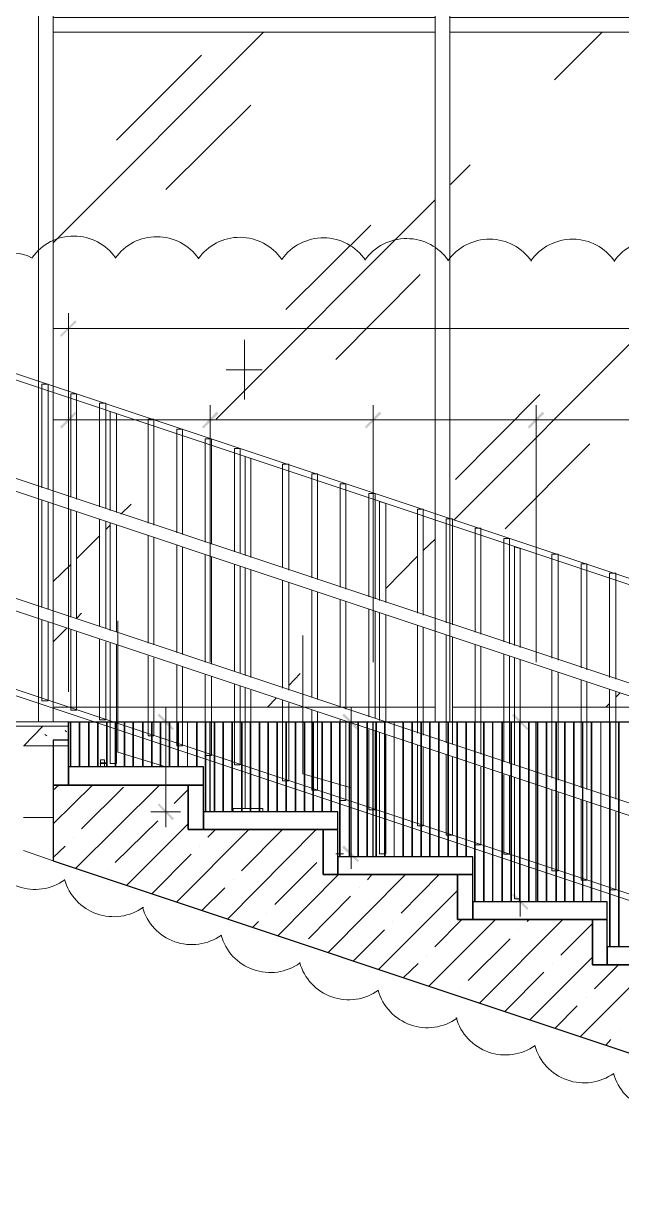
# Model space of a CAD drawing. Header units: millimetres. Extents: x -356862 to 418287, y 0 to 839748.
# Drawn here: x 377836 to 379877, y 784460 to 788500 of the extents above; entities that cross this region are included whole.
import ezdxf

# ---------------------------------------------------------------- set-up
doc = ezdxf.new("R2010")
doc.units = ezdxf.units.MM
doc.layers.add('PDF _Геометрия', color=7, linetype='Continuous', true_color=0xbababa)
doc.layers.add('PDF _Сплошная заливка', color=7, linetype='Continuous', true_color=0xf50000)

msp = doc.modelspace()

# ---------------------------------------------------------------- linework, layer by layer
at = {"layer": 'PDF _Геометрия', "color": 252, "lineweight": 5, "true_color": 0x989898}
for points in [[(379291.4618, 786117.1975), (379291.4618, 788494.3109), (379291.4618, 789589.7748), (379291.4618, 790033.5893), (379241.668, 790033.5893), (379241.668, 789589.7748), (379241.668, 788494.3109), (379241.668, 786117.1975), (379241.668, 786166.9913), (377936.2041, 786166.9913), (377936.2041, 786117.1975), (377936.2041, 788494.3109), (377936.2041, 789589.7748), (377936.2041, 790033.5893), (377886.4103, 790033.5893), (377886.4103, 789589.7748), (377886.4103, 788494.3109), (377886.4103, 786117.1975)], [(379300.1216, 786166.9913), (380596.9257, 786166.9913), (380596.9257, 786117.1975), (380596.9257, 788494.3109), (380596.9257, 789589.7748), (380596.9257, 790009.7748)]]:
    msp.add_lwpolyline(points, dxfattribs=at)
at = {"layer": 'PDF _Геометрия', "color": 7, "lineweight": 5}
for points in [[(377834.4515, 786034.9295), (377988.1629, 786034.9295), (377988.1629, 786117.1975), (373078.0598, 786117.1975), (373078.0598, 788572.2491)], [(378096.4103, 786117.1975), (378295.5855, 786117.1975)], [(378260.9464, 786117.1975), (378152.6989, 786117.1975)], [(378358.369, 786117.1975), (378280.4309, 786117.1975)], [(378455.7917, 786117.1975), (378377.8536, 786117.1975)], [(378418.9876, 786117.1975), (378624.6577, 786117.1975)], [(378555.3794, 786117.1975), (378477.4412, 786117.1975)], [(378592.1835, 786117.1975), (378574.8639, 786117.1975)], [(378719.9154, 786117.1975), (378611.668, 786117.1975)], [(378819.5031, 786117.1975), (378741.5649, 786117.1975)], [(378745.8948, 786117.1975), (378945.0701, 786117.1975)], [(378916.9257, 786117.1975), (378838.9876, 786117.1975)], [(378940.7402, 786117.1975), (378936.4103, 786117.1975)], [(379181.0495, 786117.1975), (379072.802, 786117.1975)], [(379278.4721, 786117.1975), (379200.534, 786117.1975)], [(379378.0598, 786117.1975), (379300.1216, 786117.1975)], [(379475.4824, 786117.1975), (379397.5443, 786117.1975)], [(379512.2866, 786117.1975), (379494.967, 786117.1975)], [(379640.0185, 786117.1975), (379531.7711, 786117.1975)], [(379739.6062, 786117.1975), (379661.668, 786117.1975)], [(379837.0288, 786117.1975), (379759.0907, 786117.1975)], [(379936.6165, 786117.1975), (379858.6783, 786117.1975)], [(377988.1629, 786102.0429), (373078.0598, 786102.0429)], [(377936.2041, 785643.0738), (377834.4515, 785677.713)]]:
    msp.add_lwpolyline(points, dxfattribs=at)
at = {"layer": 'PDF _Геометрия', "color": 252, "lineweight": 5, "true_color": 0x989898}
for points in [[(377936.2041, 788470.4965), (377936.2041, 788520.2903), (379241.668, 788520.2903), (379241.668, 788470.4965)], [(379291.4618, 788470.4965), (379291.4618, 788520.2903), (380596.9257, 788520.2903), (380596.9257, 788470.4965)]]:
    msp.add_lwpolyline(points, close=True, dxfattribs=at)
at = {"layer": 'PDF _Геометрия', "color": 254, "lineweight": 5, "true_color": 0xdcdcdc}
for points in [[(377936.2041, 787751.7336), (378654.967, 788470.4965)], [(379648.6783, 788308.1254), (379811.0495, 788470.4965)], [(378152.6989, 788102.4553), (378442.802, 788392.5584)], [(378321.5649, 787933.5893), (378611.668, 788221.5274)], [(379293.6268, 787950.9089), (379360.7402, 788018.0223)], [(378492.5959, 787149.8779), (379241.668, 787898.9501)], [(378730.7402, 787524.414), (379020.8433, 787812.3522)], [(378901.7711, 787353.3831), (379189.7093, 787643.4862)], [(379304.4515, 786805.6511), (379938.7814, 787439.981)], [(378590.0185, 787420.4965), (378590.0185, 787216.9913)], [(378650.6371, 787318.7439), (378527.235, 787318.7439)], [(379310.9464, 786944.2078), (379598.8845, 787234.3109)], [(379479.8123, 786775.3419), (379769.9154, 787065.445)], [(378167.8536, 786825.1357), (378202.4928, 786859.7748)], [(378016.3072, 786673.5893), (378094.2453, 786751.5274)], [(378115.8948, 786773.1769), (378131.0495, 786788.3315)], [(379200.534, 786701.7336), (379241.668, 786740.7027)], [(379072.802, 786571.8367), (379181.0495, 786682.2491)], [(377936.2041, 786595.6511), (377996.8227, 786654.1047)], [(378016.3072, 786470.0841), (378033.6268, 786487.4037)], [(377936.2041, 786389.981), (377981.668, 786435.445)], [(378741.5649, 786240.5996), (378780.534, 786281.7336)], [(378667.9567, 786166.9913), (378698.266, 786197.3006)], [(379858.6783, 786201.6305), (379871.668, 786214.6202)], [(379824.0391, 786166.9913), (379837.0288, 786179.981)], [(377994.6577, 785963.4862), (377994.6577, 786117.1975)], [(378024.967, 785963.4862), (378024.967, 786117.1975)], [(378059.6062, 785963.4862), (378059.6062, 786117.1975)], [(378089.9154, 785963.4862), (378089.9154, 786117.1975)], [(378120.2247, 785963.4862), (378120.2247, 786117.1975)], [(378148.369, 785963.4862), (378148.369, 786117.1975)], [(378178.6783, 785963.4862), (378178.6783, 786117.1975)], [(378208.9876, 785963.4862), (378208.9876, 786117.1975)], [(378243.6268, 785963.4862), (378243.6268, 786117.1975)], [(378273.9361, 785963.4862), (378273.9361, 786117.1975)], [(378304.2453, 785963.4862), (378304.2453, 786117.1975)], [(378332.3897, 785963.4862), (378332.3897, 786117.1975)], [(378362.6989, 785963.4862), (378362.6989, 786117.1975)], [(378395.1732, 785963.4862), (378395.1732, 786117.1975)], [(378427.6474, 785963.4862), (378427.6474, 786117.1975)], [(378457.9567, 785809.7748), (378457.9567, 786117.1975)], [(378486.101, 785809.7748), (378486.101, 786117.1975)], [(378516.4103, 785809.7748), (378516.4103, 786117.1975)], [(378546.7196, 785809.7748), (378546.7196, 786117.1975)], [(378581.3587, 785809.7748), (378581.3587, 786117.1975)], [(378611.668, 785809.7748), (378611.668, 786117.1975)], [(378641.9773, 785809.7748), (378641.9773, 786117.1975)], [(378670.1216, 785809.7748), (378670.1216, 786117.1975)], [(378700.4309, 785809.7748), (378700.4309, 786117.1975)], [(378730.7402, 785809.7748), (378730.7402, 786117.1975)], [(378765.3794, 785809.7748), (378765.3794, 786117.1975)], [(378795.6886, 785809.7748), (378795.6886, 786117.1975)], [(378825.9979, 785809.7748), (378825.9979, 786117.1975)], [(378854.1422, 785809.7748), (378854.1422, 786117.1975)], [(378884.4515, 785809.7748), (378884.4515, 786117.1975)], [(378914.7608, 785656.0635), (378914.7608, 786117.1975)], [(378949.4, 785656.0635), (378949.4, 786117.1975)], [(378979.7093, 785656.0635), (378979.7093, 786117.1975)], [(379010.0185, 785656.0635), (379010.0185, 786117.1975)], [(379038.1629, 785656.0635), (379038.1629, 786117.1975)], [(379068.4721, 785656.0635), (379068.4721, 786117.1975)], [(379100.9464, 785656.0635), (379100.9464, 786117.1975)], [(379133.4206, 785656.0635), (379133.4206, 786117.1975)], [(379163.7299, 785656.0635), (379163.7299, 786117.1975)], [(379191.8742, 785656.0635), (379191.8742, 786117.1975)], [(379222.1835, 785656.0635), (379222.1835, 786117.1975)], [(379252.4928, 785656.0635), (379252.4928, 786117.1975)], [(379287.1319, 785656.0635), (379287.1319, 786117.1975)], [(379317.4412, 785656.0635), (379317.4412, 786117.1975)], [(379347.7505, 785656.0635), (379347.7505, 786117.1975)], [(379375.8948, 785502.3522), (379375.8948, 786117.1975)], [(379406.2041, 785502.3522), (379406.2041, 786117.1975)], [(379436.5134, 785502.3522), (379436.5134, 786117.1975)], [(379471.1526, 785502.3522), (379471.1526, 786117.1975)], [(379501.4618, 785502.3522), (379501.4618, 786117.1975)], [(379531.7711, 785502.3522), (379531.7711, 786117.1975)], [(379559.9154, 785502.3522), (379559.9154, 786117.1975)], [(379590.2247, 785502.3522), (379590.2247, 786117.1975)], [(379620.534, 785502.3522), (379620.534, 786117.1975)], [(379655.1732, 785502.3522), (379655.1732, 786117.1975)], [(379685.4824, 785502.3522), (379685.4824, 786117.1975)], [(379715.7917, 785502.3522), (379715.7917, 786117.1975)], [(379743.9361, 785502.3522), (379743.9361, 786117.1975)], [(379774.2453, 785502.3522), (379774.2453, 786117.1975)], [(379806.7196, 785502.3522), (379806.7196, 786117.1975)], [(379839.1938, 785348.6408), (379839.1938, 786117.1975)], [(379869.5031, 785348.6408), (379869.5031, 786117.1975)]]:
    msp.add_lwpolyline(points, dxfattribs=at)
at = {"layer": 'PDF _Геометрия', "color": 1, "lineweight": 20}
for points in [[(379003.0634, 787693.1796, 0.520570397), (378717.2792, 787695.3424, 0.520570397), (378431.763, 787697.1627)], [(380423.3269, 787684.5198, 0.520570397), (380137.5427, 787686.6826, 0.520570397), (379852.0265, 787688.5029)], [(377647.9339, 786472.5458, 0.520570482), (377641.438, 786186.7616, 0.520570482), (377635.3215, 785901.3788, 0.520570345), (377706.71, 785672.3718, 0.520570388), (377976.004, 785577.485)]]:
    msp.add_lwpolyline(points, format="xyb", dxfattribs=at)
at = {"layer": 'PDF _Геометрия', "color": 7, "lineweight": 18}
for points in [[(377988.1629, 786218.9501), (377988.1629, 787511.4243)], [(380750.6371, 787459.4656), (377936.2041, 787459.4656)], [(377988.1629, 786320.7027), (377988.1629, 787197.5068)], [(378525.0701, 787147.713), (377936.2041, 787147.713)], [(379081.4618, 787147.713), (378421.1526, 787147.713)], [(379637.8536, 787147.713), (378977.5443, 787147.713)], [(380194.2453, 787147.713), (379533.9361, 787147.713)], [(378321.5649, 785963.4862), (378157.0288, 786013.28), (378157.0288, 786461.4243)], [(378953.7299, 785892.0429), (378789.1938, 785939.6718), (378789.1938, 786411.6305)], [(378321.5649, 786166.9913), (378321.5649, 785757.8161)], [(378953.7299, 786166.9913), (378953.7299, 785614.9295)], [(379531.7711, 785452.5584), (379531.7711, 786166.9913)], [(378371.3587, 786117.1975), (378269.6062, 786117.1975)], [(378927.7505, 786117.1975), (378901.7711, 786117.1975)], [(379471.1526, 786117.1975), (379583.7299, 786117.1975)], [(378371.3587, 785809.7748), (378269.6062, 785809.7748)], [(378927.7505, 785666.8882), (378901.7711, 785666.8882)], [(379471.1526, 785502.3522), (379583.7299, 785502.3522)]]:
    msp.add_lwpolyline(points, dxfattribs=at)
at = {"layer": 'PDF _Геометрия', "lineweight": 5}
for points in [[(377574.6577, 787383.6924), (377574.6577, 787362.0429), (390579.5031, 783025.6511), (390579.5031, 783047.3006)], [(390412.802, 782703.0738), (390419.2969, 782722.5584), (390425.7917, 782742.0429), (377576.8227, 787024.3109), (377570.3278, 787004.8264), (377563.833, 786985.3419)], [(390412.802, 782293.8986), (390419.2969, 782313.3831), (390425.7917, 782332.8676), (377576.8227, 786615.1357), (377570.3278, 786595.6511), (377563.833, 786576.1666)], [(377743.5237, 786249.2594), (377743.5237, 786227.6099), (390609.8123, 781938.847), (390609.8123, 781960.4965)]]:
    msp.add_lwpolyline(points, close=True, dxfattribs=at)
for points in [[(377897.235, 786916.0635), (377897.235, 787268.9501), (377918.8845, 787268.9501), (377918.8845, 786909.5687)], [(377996.8227, 786883.5893), (377996.8227, 787236.4759), (378016.3072, 787236.4759), (378016.3072, 786877.0944)], [(378094.2453, 786851.1151), (378094.2453, 787204.0017), (378115.8948, 787204.0017), (378115.8948, 786844.6202)], [(378152.6989, 786831.6305), (378152.6989, 787169.3625), (378131.0495, 787175.8573), (378131.0495, 786838.1254)], [(378260.9464, 786794.8264), (378260.9464, 787149.8779), (378280.4309, 787149.8779), (378280.4309, 786788.3315)], [(378358.369, 786762.3522), (378358.369, 787115.2388), (378377.8536, 787115.2388), (378377.8536, 786755.8573)], [(378455.7917, 786729.8779), (378455.7917, 787082.7645), (378477.4412, 787082.7645), (378477.4412, 786723.3831)], [(378555.3794, 786697.4037), (378555.3794, 787050.2903), (378574.8639, 787050.2903), (378574.8639, 786690.9089)], [(378611.668, 786677.9192), (378611.668, 787015.6511), (378592.1835, 787022.146), (378592.1835, 786684.414)], [(378719.9154, 786643.28), (378719.9154, 786996.1666), (378741.5649, 786996.1666), (378741.5649, 786634.6202)], [(378819.5031, 786608.6408), (378819.5031, 786963.6924), (378838.9876, 786963.6924), (378838.9876, 786602.146)], [(378916.9257, 786576.1666), (378916.9257, 786929.0532), (378936.4103, 786929.0532), (378936.4103, 786569.6718)], [(377897.235, 786872.7645), (377897.235, 786506.8882)], [(379014.3484, 786543.6924), (379014.3484, 786896.579), (379035.9979, 786896.579), (379035.9979, 786537.1975)], [(377918.8845, 786500.3934), (377918.8845, 786866.2697)], [(377996.8227, 786840.2903), (377996.8227, 786474.414)], [(378016.3072, 786467.9192), (378016.3072, 786833.7955)], [(379072.802, 786524.2078), (379072.802, 786861.9398), (379051.1526, 786868.4346), (379051.1526, 786530.7027)], [(379181.0495, 786487.4037), (379181.0495, 786842.4553), (379200.534, 786842.4553), (379200.534, 786480.9089)], [(378094.2453, 786807.8161), (378094.2453, 786441.9398)], [(378115.8948, 786435.445), (378115.8948, 786801.3212)], [(378131.0495, 786428.9501), (378131.0495, 786794.8264)], [(379278.4721, 786454.9295), (379278.4721, 786809.981), (379300.1216, 786809.981), (379300.1216, 786448.4346)], [(378152.6989, 786422.4553), (378152.6989, 786788.3315)], [(378260.9464, 786751.5274), (378260.9464, 786385.6511)], [(379378.0598, 786422.4553), (379378.0598, 786777.5068), (379397.5443, 786777.5068), (379397.5443, 786415.9604)], [(378280.4309, 786379.1563), (378280.4309, 786745.0326)], [(378358.369, 786719.0532), (378358.369, 786353.1769)], [(378377.8536, 786346.6821), (378377.8536, 786712.5584)], [(379475.4824, 786389.981), (379475.4824, 786742.8676), (379494.967, 786742.8676), (379494.967, 786383.4862)], [(379531.7711, 786370.4965), (379531.7711, 786708.2285), (379512.2866, 786714.7233), (379512.2866, 786376.9913)], [(378455.7917, 786686.579), (378455.7917, 786320.7027)], [(378477.4412, 786314.2078), (378477.4412, 786680.0841)], [(379640.0185, 786333.6924), (379640.0185, 786688.7439), (379661.668, 786688.7439), (379661.668, 786327.1975)], [(378555.3794, 786654.1047), (378555.3794, 786288.2285)], [(378574.8639, 786281.7336), (378574.8639, 786647.6099)], [(378592.1835, 786275.2388), (378592.1835, 786641.1151)], [(378611.668, 786268.7439), (378611.668, 786634.6202)], [(379739.6062, 786301.2181), (379739.6062, 786656.2697), (379759.0907, 786656.2697), (379759.0907, 786294.7233)], [(378719.9154, 786599.981), (378719.9154, 786231.9398)], [(378741.5649, 786225.445), (378741.5649, 786591.3212)], [(379837.0288, 786268.7439), (379837.0288, 786623.7955), (379858.6783, 786623.7955), (379858.6783, 786262.2491)], [(378819.5031, 786565.3419), (378819.5031, 786199.4656)], [(378838.9876, 786192.9707), (378838.9876, 786558.847)], [(378916.9257, 786532.8676), (378916.9257, 786166.9913)], [(378936.4103, 786160.4965), (378936.4103, 786526.3728)], [(379014.3484, 786500.3934), (379014.3484, 786134.5171)], [(379035.9979, 786128.0223), (379035.9979, 786493.8986)], [(379051.1526, 786121.5274), (379051.1526, 786489.5687)], [(379072.802, 786115.0326), (379072.802, 786480.9089)], [(377918.8845, 786457.0944), (377918.8845, 786188.6408), (377897.235, 786188.6408), (377897.235, 786463.5893)], [(378016.3072, 786424.6202), (378016.3072, 786156.1666), (377996.8227, 786156.1666), (377996.8227, 786431.1151)], [(379181.0495, 786446.2697), (379181.0495, 786078.2285)], [(379200.534, 786071.7336), (379200.534, 786439.7748)], [(378115.8948, 786389.981), (378115.8948, 786123.6924), (378094.2453, 786123.6924), (378094.2453, 786398.6408)], [(379278.4721, 786413.7955), (379278.4721, 786045.7542)], [(379300.1216, 786039.2594), (379300.1216, 786405.1357)], [(378152.6989, 786379.1563), (378152.6989, 785974.3109), (378131.0495, 785974.3109), (378131.0495, 786385.6511)], [(379378.0598, 786381.3212), (379378.0598, 786013.28)], [(379397.5443, 786006.7852), (379397.5443, 786372.6614)], [(379475.4824, 786346.6821), (379475.4824, 785980.8058)], [(378280.4309, 786335.8573), (378280.4309, 786069.5687), (378260.9464, 786069.5687), (378260.9464, 786342.3522)], [(378377.8536, 786303.3831), (378377.8536, 786034.9295), (378358.369, 786034.9295), (378358.369, 786309.8779)], [(379494.967, 785974.3109), (379494.967, 786340.1872)], [(379512.2866, 785969.981), (379512.2866, 786335.8573)], [(379531.7711, 785961.3212), (379531.7711, 786329.3625)], [(378477.4412, 786270.9089), (378477.4412, 786002.4553), (378455.7917, 786002.4553), (378455.7917, 786277.4037)], [(379640.0185, 786292.5584), (379640.0185, 785924.5171)], [(379661.668, 785918.0223), (379661.668, 786286.0635)], [(378574.8639, 786238.4346), (378574.8639, 785969.981), (378555.3794, 785969.981), (378555.3794, 786244.9295)], [(378592.1835, 785820.5996), (378592.1835, 786231.9398)], [(378611.668, 785820.5996), (378611.668, 786225.445)], [(379739.6062, 786260.0841), (379739.6062, 785892.0429)], [(379759.0907, 785885.548), (379759.0907, 786253.5893)], [(379837.0288, 786227.6099), (379837.0288, 785859.5687)], [(378741.5649, 786182.146), (378741.5649, 785915.8573), (378719.9154, 785915.8573), (378719.9154, 786190.8058)], [(379858.6783, 785853.0738), (379858.6783, 786221.1151)], [(378838.9876, 786149.6718), (378838.9876, 785883.3831), (378819.5031, 785883.3831), (378819.5031, 786156.1666)], [(378936.4103, 786117.1975), (378936.4103, 785848.7439), (378916.9257, 785848.7439), (378916.9257, 786123.6924)], [(377836.6165, 786034.9295), (377901.5649, 786102.0429)], [(377908.0598, 786073.8986), (377914.5546, 786069.5687)], [(377977.3381, 786086.8882), (377981.668, 786082.5584)], [(379035.9979, 786084.7233), (379035.9979, 785816.2697), (379014.3484, 785816.2697), (379014.3484, 786091.2181)], [(379072.802, 786071.7336), (379072.802, 785666.8882), (379051.1526, 785666.8882), (379051.1526, 786080.3934)], [(379200.534, 786030.5996), (379200.534, 785762.146), (379181.0495, 785762.146), (379181.0495, 786037.0944)], [(378111.5649, 785963.4862), (378111.5649, 785987.3006), (378098.5752, 785987.3006), (378098.5752, 785963.4862)], [(379300.1216, 785995.9604), (379300.1216, 785729.6718), (379278.4721, 785729.6718), (379278.4721, 786004.6202)], [(378096.4103, 785976.4759), (378096.4103, 785974.3109), (378115.8948, 785974.3109), (378115.8948, 785976.4759), (378111.5649, 785976.4759)], [(378098.5752, 785976.4759), (378096.4103, 785976.4759), (378115.8948, 785976.4759)], [(378096.4103, 785974.3109), (378098.5752, 785974.3109)], [(378111.5649, 785974.3109), (378115.8948, 785974.3109)], [(379397.5443, 785963.4862), (379397.5443, 785697.1975), (379378.0598, 785697.1975), (379378.0598, 785969.981)], [(379494.967, 785931.012), (379494.967, 785664.7233), (379475.4824, 785664.7233), (379475.4824, 785937.5068)], [(379531.7711, 785920.1872), (379531.7711, 785513.1769), (379512.2866, 785513.1769), (379512.2866, 785926.6821)], [(377936.2041, 785768.6408), (378070.4309, 785900.7027)], [(377936.2041, 785883.3831), (377955.6886, 785900.7027)], [(378014.1422, 785617.0944), (378299.9154, 785900.7027)], [(378033.6268, 785751.3212), (378176.5134, 785894.2078)], [(378349.7093, 785837.9192), (378397.3381, 785885.548)], [(379661.668, 785876.8882), (379661.668, 785608.4346), (379640.0185, 785608.4346), (379640.0185, 785883.3831)], [(379759.0907, 785844.414), (379759.0907, 785575.9604), (379739.6062, 785575.9604), (379739.6062, 785850.9089)], [(378321.5649, 785807.6099), (378321.5649, 785807.6099)], [(378551.0495, 785809.7748), (378551.0495, 785820.5996), (378652.802, 785820.5996), (378652.802, 785809.7748)], [(379858.6783, 785809.7748), (379858.6783, 785543.4862), (379837.0288, 785543.4862), (379837.0288, 785818.4346)], [(378148.369, 785636.579), (378293.4206, 785779.4656)], [(378187.3381, 785558.6408), (378397.3381, 785768.6408)], [(378358.369, 785502.3522), (378605.1732, 785749.1563)], [(378464.4515, 785723.1769), (378490.4309, 785749.1563)], [(378531.5649, 785443.8986), (378834.6577, 785749.1563)], [(378579.1938, 785608.4346), (378719.9154, 785749.1563)], [(378005.4824, 785723.1769), (378005.4824, 785723.1769)], [(377936.2041, 785653.8986), (377977.3381, 785692.8676)], [(378273.9361, 785530.4965), (378408.1629, 785664.7233)], [(378436.3072, 785692.8676), (378436.3072, 785692.8676)], [(378693.9361, 785493.6924), (378836.8227, 785636.579)], [(378120.2247, 785608.4346), (378120.2247, 785608.4346)], [(378704.7608, 785387.6099), (378910.4309, 785595.445)], [(378875.7917, 785329.1563), (379139.9154, 785595.445)], [(379010.0185, 785578.1254), (379025.1732, 785595.445)], [(379124.7608, 785463.3831), (379254.6577, 785595.445)], [(378444.967, 785474.2078), (378522.9051, 785549.981)], [(378551.0495, 785578.1254), (378551.0495, 785578.1254)], [(378981.8742, 785549.981), (378981.8742, 785549.981)], [(379048.9876, 785272.8676), (379317.4412, 785541.3212)], [(378808.6783, 785376.7852), (378951.5649, 785521.8367)], [(378665.7917, 785463.3831), (378665.7917, 785463.3831)], [(378618.1629, 785415.7542), (378637.6474, 785435.2388)], [(379096.6165, 785435.2388), (379096.6165, 785435.2388)], [(379220.0185, 785214.414), (379447.3381, 785441.7336)], [(379239.5031, 785348.6408), (379332.5959, 785441.7336)], [(379393.2144, 785158.1254), (379676.8227, 785441.7336)], [(379555.5855, 785435.2388), (379562.0804, 785441.7336)], [(379670.3278, 785320.4965), (379778.5752, 785428.7439)], [(378962.3897, 785301.012), (379068.4721, 785407.0944)], [(379354.2453, 785233.8986), (379497.1319, 785376.7852)], [(379527.4412, 785407.0944), (379527.4412, 785407.0944)], [(379211.3587, 785320.4965), (379211.3587, 785320.4965)], [(379564.2453, 785099.6718), (379778.5752, 785314.0017)], [(379133.4206, 785244.7233), (379183.2144, 785292.3522)], [(379479.8123, 785129.981), (379611.8742, 785262.0429)], [(379642.1835, 785292.3522), (379642.1835, 785292.3522)], [(379737.4412, 785043.3831), (379982.0804, 785288.0223)], [(379785.0701, 785205.7542), (379867.3381, 785288.0223)], [(379326.101, 785205.7542), (379326.101, 785205.7542)], [(379756.9257, 785177.6099), (379756.9257, 785177.6099)], [(379650.8433, 785071.5274), (379726.6165, 785147.3006)], [(379871.668, 785062.8676), (379871.668, 785062.8676)], [(379824.0391, 785013.0738), (379841.3587, 785032.5584)]]:
    msp.add_lwpolyline(points, dxfattribs=at)
at = {"layer": 'PDF _Геометрия', "color": 7, "lineweight": 18}
for points in [[(378473.1113, 787197.5068), (378473.1113, 786320.7027)], [(379029.5031, 787197.5068), (379029.5031, 786320.7027)], [(379585.8948, 787197.5068), (379585.8948, 786320.7027)]]:
    msp.add_lwpolyline(points, close=True, dxfattribs=at)
at = {"layer": 'PDF _Геометрия', "color": 7, "lineweight": 5}
msp.add_lwpolyline([(378076.9257, 786117.1975), (377988.1629, 786117.1975)], close=True, dxfattribs=at)
at = {"layer": 'PDF _Геометрия', "color": 150, "lineweight": 30, "true_color": 0x0080ff}
msp.add_lwpolyline([(380698.6783, 786117.1975), (380698.6783, 785194.9295), (380289.5031, 785194.9295), (380289.5031, 785348.6408), (379828.369, 785348.6408), (379828.369, 785502.3522), (379369.4, 785502.3522), (379369.4, 785656.0635), (378908.266, 785656.0635), (378908.266, 785809.7748), (378449.2969, 785809.7748), (378449.2969, 785963.4862), (377988.1629, 785963.4862), (377988.1629, 786117.1975)], close=True, dxfattribs=at)
at = {"layer": 'PDF _Геометрия', "color": 254, "lineweight": 5, "true_color": 0xdcdcdc}
for points in [[(377996.8227, 786117.1975), (377996.8227, 785963.4862)], [(378027.1319, 786117.1975), (378027.1319, 785963.4862)], [(378057.4412, 786117.1975), (378057.4412, 785963.4862)], [(378087.7505, 786117.1975), (378087.7505, 785963.4862)], [(378118.0598, 786117.1975), (378118.0598, 785963.4862)], [(378150.534, 786117.1975), (378150.534, 785963.4862)], [(378180.8433, 786117.1975), (378180.8433, 785963.4862)], [(378211.1526, 786117.1975), (378211.1526, 785963.4862)], [(378241.4618, 786117.1975), (378241.4618, 785963.4862)], [(378271.7711, 786117.1975), (378271.7711, 785963.4862)], [(378302.0804, 786117.1975), (378302.0804, 785963.4862)], [(378334.5546, 786117.1975), (378334.5546, 785963.4862)], [(378364.8639, 786117.1975), (378364.8639, 785963.4862)], [(378395.1732, 786117.1975), (378395.1732, 785963.4862)], [(378425.4824, 786117.1975), (378425.4824, 785963.4862)], [(378455.7917, 786117.1975), (378455.7917, 785809.7748)], [(378488.266, 786117.1975), (378488.266, 785809.7748)], [(378518.5752, 786117.1975), (378518.5752, 785809.7748)], [(378548.8845, 786117.1975), (378548.8845, 785809.7748)], [(378579.1938, 786117.1975), (378579.1938, 785809.7748)], [(378609.5031, 786117.1975), (378609.5031, 785809.7748)], [(378639.8123, 786117.1975), (378639.8123, 785809.7748)], [(378672.2866, 786117.1975), (378672.2866, 785809.7748)], [(378702.5959, 786117.1975), (378702.5959, 785809.7748)], [(378732.9051, 786117.1975), (378732.9051, 785809.7748)], [(378763.2144, 786117.1975), (378763.2144, 785809.7748)], [(378793.5237, 786117.1975), (378793.5237, 785809.7748)], [(378823.833, 786117.1975), (378823.833, 785809.7748)], [(378856.3072, 786117.1975), (378856.3072, 785809.7748)], [(378886.6165, 786117.1975), (378886.6165, 785809.7748)], [(378916.9257, 786117.1975), (378916.9257, 785656.0635)], [(378947.235, 786117.1975), (378947.235, 785656.0635)], [(378977.5443, 786117.1975), (378977.5443, 785656.0635)], [(379007.8536, 786117.1975), (379007.8536, 785656.0635)], [(379040.3278, 786117.1975), (379040.3278, 785656.0635)], [(379070.6371, 786117.1975), (379070.6371, 785656.0635)], [(379100.9464, 786117.1975), (379100.9464, 785656.0635)], [(379131.2556, 786117.1975), (379131.2556, 785656.0635)], [(379161.5649, 786117.1975), (379161.5649, 785656.0635)], [(379194.0391, 786117.1975), (379194.0391, 785656.0635)], [(379224.3484, 786117.1975), (379224.3484, 785656.0635)], [(379254.6577, 786117.1975), (379254.6577, 785656.0635)], [(379284.967, 786117.1975), (379284.967, 785656.0635)], [(379315.2763, 786117.1975), (379315.2763, 785656.0635)], [(379345.5855, 786117.1975), (379345.5855, 785656.0635)], [(379378.0598, 786117.1975), (379378.0598, 785502.3522)], [(379408.369, 786117.1975), (379408.369, 785502.3522)], [(379438.6783, 786117.1975), (379438.6783, 785502.3522)], [(379468.9876, 786117.1975), (379468.9876, 785502.3522)], [(379499.2969, 786117.1975), (379499.2969, 785502.3522)], [(379529.6062, 786117.1975), (379529.6062, 785502.3522)], [(379562.0804, 786117.1975), (379562.0804, 785502.3522)], [(379592.3897, 786117.1975), (379592.3897, 785502.3522)], [(379622.6989, 786117.1975), (379622.6989, 785502.3522)], [(379653.0082, 786117.1975), (379653.0082, 785502.3522)], [(379683.3175, 786117.1975), (379683.3175, 785502.3522)], [(379713.6268, 786117.1975), (379713.6268, 785502.3522)], [(379746.101, 786117.1975), (379746.101, 785502.3522)], [(379776.4103, 786117.1975), (379776.4103, 785502.3522)], [(379806.7196, 786117.1975), (379806.7196, 785502.3522)], [(379837.0288, 786117.1975), (379837.0288, 785348.6408)], [(379867.3381, 786117.1975), (379867.3381, 785348.6408)]]:
    msp.add_lwpolyline(points, close=True, dxfattribs=at)
at = {"layer": 'PDF _Геометрия', "color": 150, "lineweight": 30, "true_color": 0x0080ff}
for points in [[(378473.1113, 785809.7748), (378473.1113, 786117.1975)], [(379029.5031, 785656.0635), (379029.5031, 786117.1975)], [(379585.8948, 785502.3522), (379585.8948, 786117.1975)]]:
    msp.add_lwpolyline(points, dxfattribs=at)
at = {"layer": 'PDF _Геометрия', "color": 7, "lineweight": 30}
for points in [[(377988.1629, 785900.7027), (377988.1629, 786054.414), (377936.2041, 786054.414), (377936.2041, 785900.7027)], [(378449.2969, 785963.4862), (377988.1629, 785963.4862), (377988.1629, 785900.7027), (378449.2969, 785900.7027)], [(378449.2969, 785749.1563), (378449.2969, 785900.7027), (378397.3381, 785900.7027), (378397.3381, 785749.1563)], [(378908.266, 785809.7748), (378449.2969, 785809.7748), (378449.2969, 785749.1563), (378908.266, 785749.1563)], [(378908.266, 785595.445), (378908.266, 785749.1563), (378858.4721, 785749.1563), (378858.4721, 785595.445)], [(379369.4, 785656.0635), (378908.266, 785656.0635), (378908.266, 785595.445), (379369.4, 785595.445)], [(379369.4, 785441.7336), (379369.4, 785595.445), (379317.4412, 785595.445), (379317.4412, 785441.7336)], [(379828.369, 785502.3522), (379369.4, 785502.3522), (379369.4, 785441.7336), (379828.369, 785441.7336)], [(379828.369, 785288.0223), (379828.369, 785441.7336), (379778.5752, 785441.7336), (379778.5752, 785288.0223)], [(380289.5031, 785348.6408), (379828.369, 785348.6408), (379828.369, 785288.0223), (380289.5031, 785288.0223)]]:
    msp.add_lwpolyline(points, close=True, dxfattribs=at)
msp.add_lwpolyline([(382079.9154, 784673.1769), (381618.7814, 784673.1769), (381618.7814, 784826.8882), (381159.8123, 784826.8882), (381159.8123, 784980.5996), (380698.6783, 784980.5996), (380698.6783, 785134.3109), (380237.5443, 785134.3109), (380237.5443, 785288.0223), (379778.5752, 785288.0223), (379778.5752, 785441.7336), (379317.4412, 785441.7336), (379317.4412, 785595.445), (378858.4721, 785595.445), (378858.4721, 785749.1563), (378397.3381, 785749.1563), (378397.3381, 785900.7027), (377936.2041, 785900.7027), (377936.2041, 785643.0738), (389802.2866, 781687.713)], dxfattribs=at)
at = {"layer": 'PDF _Геометрия', "color": 7, "lineweight": 9}
msp.add_lwpolyline([(377936.2041, 785790.2903), (377834.4515, 785790.2903)], dxfattribs=at)
at = {"layer": 'PDF _Геометрия', "color": 1, "lineweight": 20}
for centre, radius, start, end in [((378006.6431, 787600.6233), 174.2784, 34.6344054, 144.6350089), ((378290.2635, 787598.4605), 174.2784, 34.6344054, 144.6350089), ((379143.2873, 787591.9635), 174.2784, 34.6344054, 144.6350089), ((379426.9077, 787589.8007), 174.2784, 34.6344054, 144.6350089), ((379710.528, 787589.8007), 174.2784, 34.6344054, 144.6350089), ((377800.9653, 787585.4708), 130.9794, 60.9027102, 170.9033192), ((378143.0415, 785626.111), 174.2783, 195.5895933, 305.5901951), ((378409.34, 785530.8489), 174.2783, 195.5895933, 305.5901951), ((378677.8046, 785435.5867), 174.2783, 195.5895933, 305.5901951), ((378946.2693, 785342.4917), 174.2783, 195.5895933, 305.5901951), ((379214.7339, 785247.2296), 174.2783, 195.5895933, 305.5901951), ((379481.0336, 785154.1324), 174.2783, 195.5895933, 305.5901951), ((379749.4982, 785058.8725), 174.2783, 195.5895933, 305.5901951), ((380017.9628, 784963.6103), 174.2783, 195.5895933, 305.5901951)]:
    msp.add_arc(centre, radius, start, end, dxfattribs=at)
at = {"layer": 'PDF _Сплошная заливка', "color": 7, "transparency": 33554559}
for points in [[(378011.9773, 787487.6099), (377964.3484, 787431.3212), (377960.0185, 787435.6511)], [(378016.3072, 787481.1151), (378011.9773, 787487.6099), (377964.3484, 787431.3212)], [(378011.9773, 787175.8573), (377964.3484, 787117.4037), (377960.0185, 787123.8986)], [(378016.3072, 787169.3625), (378011.9773, 787175.8573), (377964.3484, 787117.4037)], [(378494.7608, 787175.8573), (378449.2969, 787117.4037), (378444.967, 787123.8986)], [(378444.967, 787123.8986), (378449.2969, 787117.4037), (378494.7608, 787175.8573)], [(378501.2556, 787169.3625), (378494.7608, 787175.8573), (378449.2969, 787117.4037)], [(378449.2969, 787117.4037), (378494.7608, 787175.8573), (378501.2556, 787169.3625)], [(379051.1526, 787175.8573), (379005.6886, 787117.4037), (379001.3587, 787123.8986)], [(379001.3587, 787123.8986), (379005.6886, 787117.4037), (379051.1526, 787175.8573)], [(379057.6474, 787169.3625), (379051.1526, 787175.8573), (379005.6886, 787117.4037)], [(379005.6886, 787117.4037), (379051.1526, 787175.8573), (379057.6474, 787169.3625)], [(379607.5443, 787175.8573), (379562.0804, 787117.4037), (379557.7505, 787123.8986)], [(379557.7505, 787123.8986), (379562.0804, 787117.4037), (379607.5443, 787175.8573)], [(379614.0391, 787169.3625), (379607.5443, 787175.8573), (379562.0804, 787117.4037)], [(379562.0804, 787117.4037), (379607.5443, 787175.8573), (379614.0391, 787169.3625)], [(378349.7093, 786093.3831), (378293.4206, 786138.847), (378297.7505, 786145.3419)], [(378981.8742, 786093.3831), (378923.4206, 786138.847), (378929.9154, 786145.3419)], [(379559.9154, 786093.3831), (379503.6268, 786138.847), (379510.1216, 786145.3419)], [(378343.2144, 786089.0532), (378349.7093, 786093.3831), (378293.4206, 786138.847)], [(378975.3794, 786089.0532), (378981.8742, 786093.3831), (378923.4206, 786138.847)], [(379555.5855, 786089.0532), (379559.9154, 786093.3831), (379503.6268, 786138.847)], [(378297.7505, 785837.9192), (378293.4206, 785833.5893), (378349.7093, 785785.9604)], [(378293.4206, 785833.5893), (378349.7093, 785785.9604), (378343.2144, 785781.6305)], [(378929.9154, 785695.0326), (378923.4206, 785688.5377), (378981.8742, 785643.0738)], [(378923.4206, 785688.5377), (378981.8742, 785643.0738), (378975.3794, 785638.7439)], [(379510.1216, 785530.4965), (379503.6268, 785526.1666), (379559.9154, 785480.7027)], [(379503.6268, 785526.1666), (379559.9154, 785480.7027), (379555.5855, 785474.2078)]]:
    msp.add_solid(points, dxfattribs=at)

doc.saveas('drawing.dxf')
